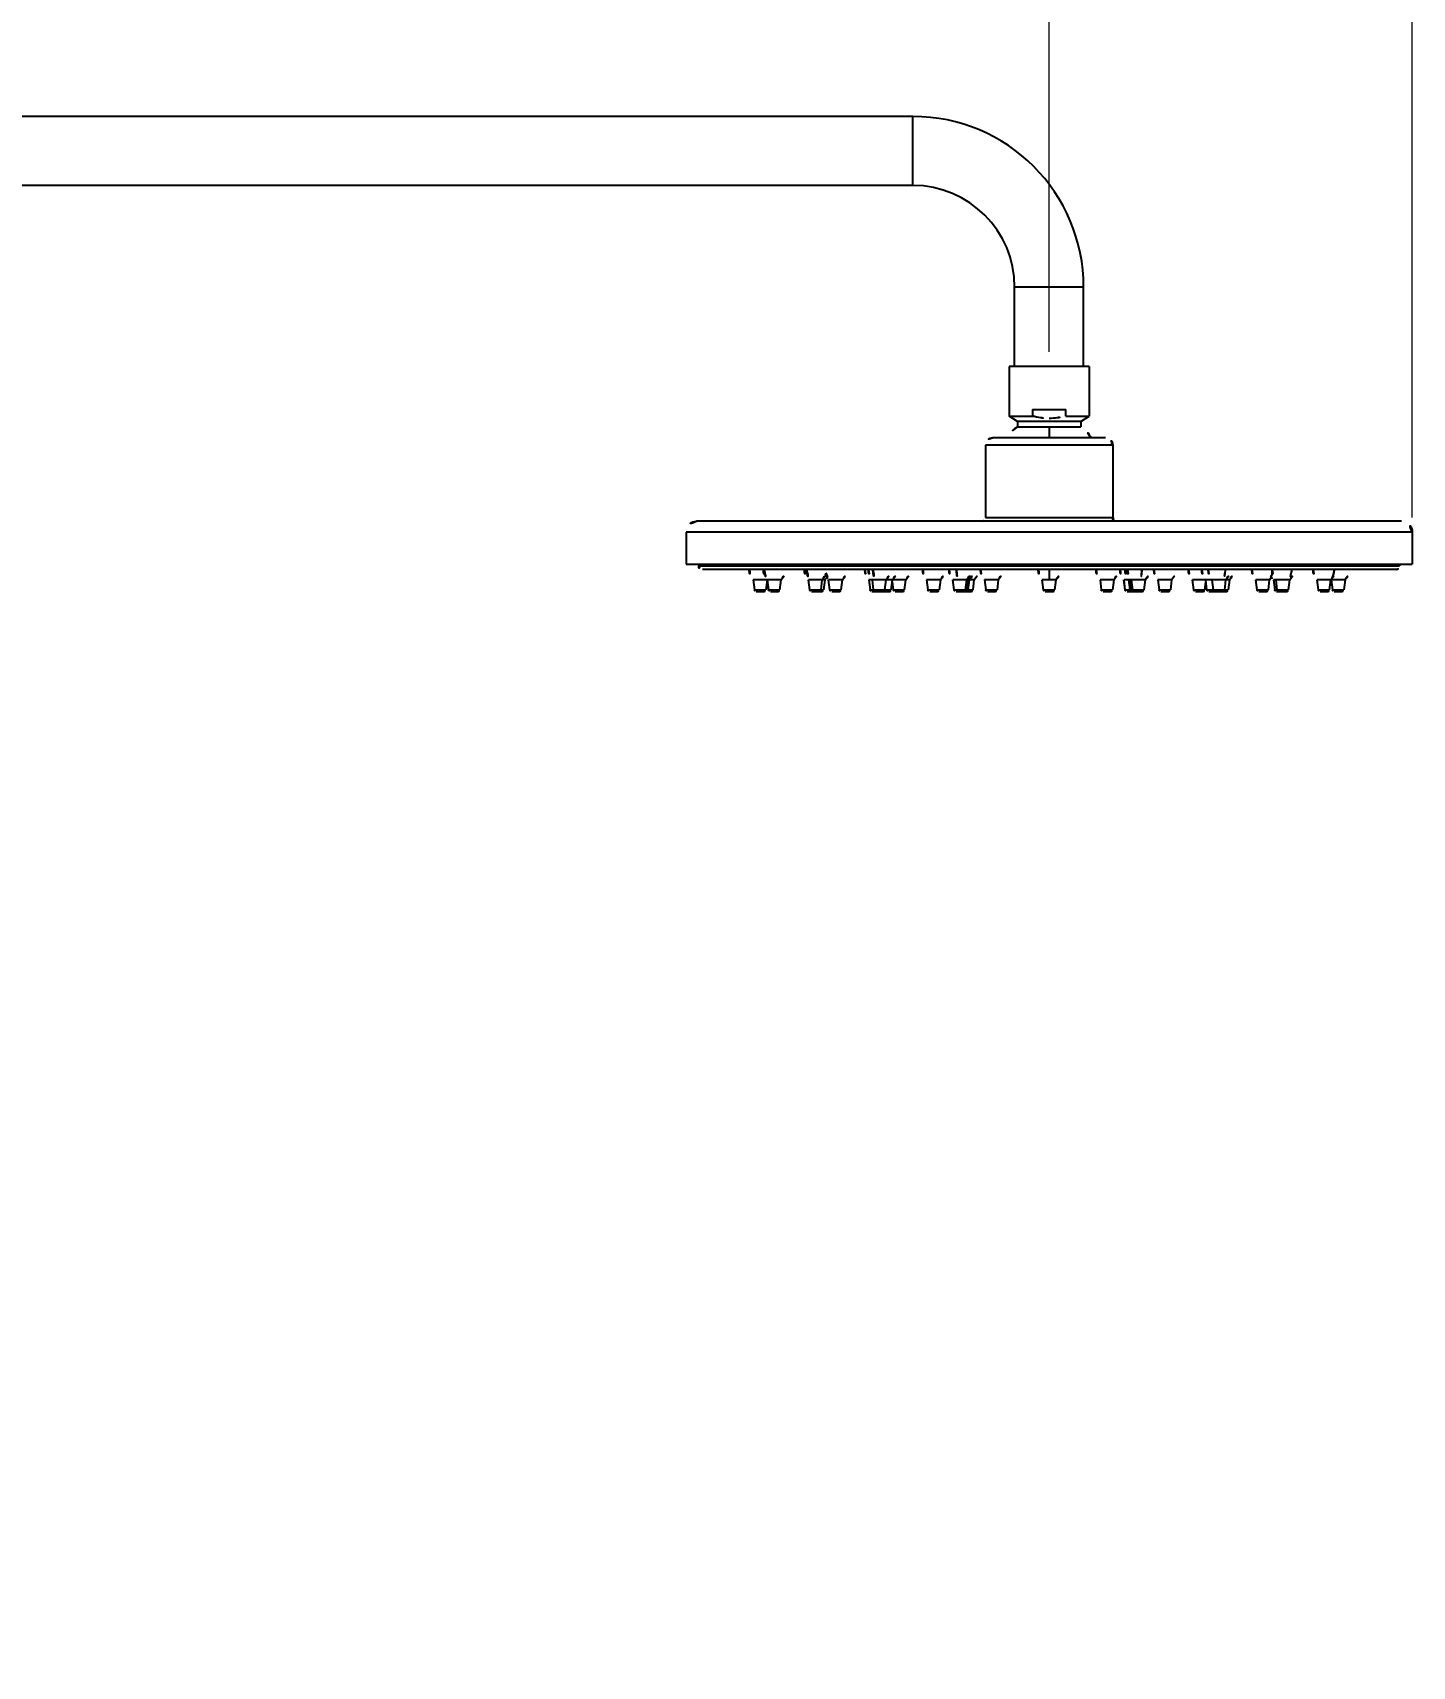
# Model space of a CAD drawing. Extents: x 16296684858 to 16296688009, y -37409618718 to -37409616409.
# Drawn here: x 16296686822.7 to 16296687202.6, y -37409617666.7 to -37409617216.7 of the extents above; entities that cross this region are included whole.
import ezdxf

# ---------------------------------------------------------------- set-up
doc = ezdxf.new("R2010")
doc.units = 0
doc.header["$LTSCALE"] = 10
doc.header["$MEASUREMENT"] = 0
doc.header["$PDMODE"] = 3
doc.header["$PDSIZE"] = -10
doc.layers.get('0').update_dxf_attribs({"linetype": 'CONTINUOUS'})
doc.layers.get('DEFPOINTS').update_dxf_attribs({"linetype": 'CONTINUOUS'})
doc.styles.add('Daelim Dimension', font='')
doc.styles.get('Daelim Dimension').set_extended_font_data('나눔고딕')
doc.dimstyles.new('DEFAULT', dxfattribs={"dimscale": 2, "dimtxt": 2, "dimasz": 2, "dimexe": 0, "dimexo": 2, "dimgap": 1, "dimtad": 1, "dimdec": 1, "dimzin": 9, "dimdsep": 46, "dimtxsty": 'Daelim Dimension', "dimcen": 0.5, "dimclrd": 252, "dimclre": 252, "dimclrt": 3, "dimadec": 1, "dimazin": 0, "dimtfac": 1, "dimtdec": 1, "dimtix": 1, "dimtmove": 0, "dimatfit": 3, "dimfxl": 1, "dimtolj": 1, "dimtzin": 1, "dimlwd": 9, "dimlwe": 9, "dimarcsym": 0})

# ---------------------------------------------------------------- blocks, each defined once
blk = doc.blocks.new('*D8')
at = {"color": 5, "lineweight": 9, "ltscale": 0.5, "transparency": 16777216}
for p, q in [((16296686702.637171, -37409617286.414818), (16296686702.637171, -37409617167.735039)), ((16296687094.637131, -37409617169.735039), (16296686710.637171, -37409617169.735039)), ((16296687102.637131, -37409617304.652931), (16296687102.637131, -37409617167.735039))]:
    blk.add_line(p, q, dxfattribs=at)
at = {"color": 5, "ltscale": 0.5, "transparency": 16777216}
for points in [[(16296686710.637171, -37409617168.401703), (16296686710.637171, -37409617171.068367), (16296686702.637171, -37409617169.735039)], [(16296687094.637131, -37409617168.401703), (16296687094.637131, -37409617171.068367), (16296687102.637131, -37409617169.735039)]]:
    blk.add_solid(points, dxfattribs=at)
at = {"layer": 'DEFPOINTS', "color": 0, "ltscale": 0.5, "transparency": 16777216}
for p in [(16296686702.637171, -37409617169.735039), (16296686702.637171, -37409617290.414818), (16296687102.637131, -37409617308.652931)]:
    blk.add_point(p, dxfattribs=at)
at = {"color": 7, "ltscale": 0.5, "transparency": 16777216, "insert": (16296686902.637159, -37409617156.919594), "char_height": 20, "attachment_point": 5, "style": 'Daelim Dimension'}
blk.add_mtext('\\A1;400', dxfattribs=at)
blk = doc.blocks.new('*D18')
at = {"color": 5, "lineweight": 9, "ltscale": 0.5, "transparency": 16777216}
for p, q in [((16296686647.237181, -37409618005.826988), (16296686647.237181, -37409617114.689346)), ((16296687202.637119, -37409617350.312553), (16296687202.637119, -37409617114.689346)), ((16296686655.237181, -37409617116.689346), (16296687194.637119, -37409617116.689346))]:
    blk.add_line(p, q, dxfattribs=at)
at = {"color": 5, "ltscale": 0.5, "transparency": 16777216}
for points in [[(16296686655.237181, -37409617115.356018), (16296686655.237181, -37409617118.02269), (16296686647.237181, -37409617116.689346)], [(16296687194.637119, -37409617115.356018), (16296687194.637119, -37409617118.02269), (16296687202.637119, -37409617116.689346)]]:
    blk.add_solid(points, dxfattribs=at)
at = {"layer": 'DEFPOINTS', "color": 0, "ltscale": 0.5, "transparency": 16777216}
for p in [(16296687202.637119, -37409617116.689346), (16296687202.637119, -37409617354.312553), (16296686647.237181, -37409618009.826988)]:
    blk.add_point(p, dxfattribs=at)
at = {"color": 7, "ltscale": 0.5, "transparency": 16777216, "insert": (16296686924.937149, -37409617103.916817), "char_height": 20, "attachment_point": 5, "style": 'Daelim Dimension'}
blk.add_mtext('\\A1;555', dxfattribs=at)

msp = doc.modelspace()

# ---------------------------------------------------------------- linework, layer by layer
at = {"color": 7, "linetype": 'Continuous'}
for p, q in [((16296687065.13714, -37409617239.810783), (16296686731.637171, -37409617239.810783)), ((16296687065.13714, -37409617241.318871), (16296687065.13714, -37409617239.810783)), ((16296687065.13714, -37409617258.010773), (16296687065.13714, -37409617241.318871)), ((16296687065.13714, -37409617258.810783), (16296686731.637171, -37409617258.810783)), ((16296687065.13714, -37409617258.810783), (16296687065.13714, -37409617258.010773)), ((16296687093.137131, -37409617308.652931), (16296687093.137131, -37409617286.810768)), ((16296687112.137131, -37409617286.810768), (16296687093.137131, -37409617286.810768)), ((16296687112.137131, -37409617308.652931), (16296687112.137131, -37409617286.810768)), ((16296687091.637131, -37409617308.652931), (16296687091.637131, -37409617322.312561)), ((16296687113.6371, -37409617308.652931), (16296687091.637171, -37409617308.652931)), ((16296687113.637131, -37409617308.652931), (16296687113.637131, -37409617322.312561)), ((16296687093.887131, -37409617323.812561), (16296687091.637131, -37409617322.312561)), ((16296687091.637131, -37409617322.312561), (16296687098.05472, -37409617322.312561)), ((16296687098.05472, -37409617320.512581), (16296687098.05472, -37409617322.312561)), ((16296687098.05472, -37409617320.512581), (16296687107.21986, -37409617320.512581)), ((16296687107.21986, -37409617322.312561), (16296687107.21986, -37409617320.512581)), ((16296687107.21986, -37409617322.312561), (16296687113.637131, -37409617322.312561)), ((16296687111.387131, -37409617323.812561), (16296687113.637131, -37409617322.312561)), ((16296687093.887131, -37409617323.812561), (16296687093.887131, -37409617325.312721)), ((16296687111.387131, -37409617323.812561), (16296687093.887131, -37409617323.812561)), ((16296687093.887131, -37409617325.312721), (16296687111.387131, -37409617325.312721)), ((16296687102.637171, -37409617325.312737), (16296687102.637211, -37409617328.31192)), ((16296687111.387131, -37409617323.812561), (16296687111.387131, -37409617325.312721)), ((16296687085.137131, -37409617330.312561), (16296687085.137131, -37409617350.312553)), ((16296687120.137131, -37409617330.312561), (16296687085.137131, -37409617330.312561)), ((16296687118.137131, -37409617328.312561), (16296687087.137131, -37409617328.312561)), ((16296687120.137131, -37409617330.312561), (16296687120.137131, -37409617350.312553)), ((16296687002.63714, -37409617354.312553), (16296687002.63714, -37409617363.112556)), ((16296687202.637119, -37409617354.312553), (16296687002.63714, -37409617354.312553)), ((16296687199.637119, -37409617351.312553), (16296687005.63714, -37409617351.312553)), ((16296687085.137131, -37409617350.312553), (16296687120.137131, -37409617350.312553)), ((16296687202.637119, -37409617354.312553), (16296687202.637119, -37409617363.112556)), ((16296687002.637991, -37409617363.112556), (16296687202.63629, -37409617363.112556)), ((16296687006.13714, -37409617363.112556), (16296687006.13714, -37409617363.612556)), ((16296687006.13714, -37409617363.612556), (16296687199.137119, -37409617363.612556)), ((16296687199.137119, -37409617363.112556), (16296687199.137119, -37409617363.612556)), ((16296687198.137119, -37409617364.612556), (16296687007.13714, -37409617364.612556)), ((16296687021.15963, -37409617367.412201), (16296687021.50493, -37409617370.174583)), ((16296687024.959721, -37409617367.412201), (16296687021.15963, -37409617367.412201)), ((16296687024.959721, -37409617367.412201), (16296687024.61442, -37409617370.174583)), ((16296687025.39933, -37409617370.174583), (16296687025.054041, -37409617367.412201)), ((16296687025.40011, -37409617370.174583), (16296687025.05481, -37409617367.412201)), ((16296687028.8549, -37409617367.412201), (16296687025.05481, -37409617367.412201)), ((16296687028.509609, -37409617370.174583), (16296687028.8549, -37409617367.412201)), ((16296687036.702129, -37409617370.174583), (16296687036.356831, -37409617367.412247)), ((16296687036.7036, -37409617370.174583), (16296687036.358311, -37409617367.412247)), ((16296687040.15839, -37409617367.412247), (16296687036.358311, -37409617367.412247)), ((16296687039.813101, -37409617370.174583), (16296687040.15839, -37409617367.412247)), ((16296687040.8752, -37409617367.412201), (16296687040.158661, -37409617367.412201)), ((16296687040.8752, -37409617367.412201), (16296687040.529909, -37409617370.174583)), ((16296687042.266001, -37409617370.174583), (16296687041.92071, -37409617367.412201)), ((16296687042.266781, -37409617370.174583), (16296687041.92148, -37409617367.412201)), ((16296687045.721569, -37409617367.412201), (16296687041.92148, -37409617367.412201)), ((16296687045.37627, -37409617370.174583), (16296687045.721569, -37409617367.412201)), ((16296687052.99061, -37409617367.412201), (16296687053.335911, -37409617370.174583)), ((16296687053.96336, -37409617367.412201), (16296687052.99061, -37409617367.412201)), ((16296687054.308941, -37409617370.174583), (16296687053.96364, -37409617367.412247)), ((16296687063.187889, -37409617367.412247), (16296687053.96365, -37409617367.412247)), ((16296687057.41843, -37409617370.174583), (16296687057.763729, -37409617367.412247)), ((16296687059.176781, -37409617370.174583), (16296687059.52207, -37409617367.412247)), ((16296687059.732349, -37409617370.174583), (16296687059.454559, -37409617367.952301)), ((16296687059.733101, -37409617370.174583), (16296687059.454941, -37409617367.949287)), ((16296687062.8426, -37409617370.174583), (16296687063.187889, -37409617367.412247)), ((16296687068.906099, -37409617367.412201), (16296687069.25139, -37409617370.174583)), ((16296687072.70619, -37409617367.412201), (16296687068.906099, -37409617367.412201)), ((16296687072.70619, -37409617367.412201), (16296687072.360889, -37409617370.174583)), ((16296687076.49041, -37409617370.174583), (16296687076.145109, -37409617367.412201)), ((16296687076.49279, -37409617370.174583), (16296687076.14749, -37409617367.412201)), ((16296687079.94758, -37409617367.412201), (16296687076.14749, -37409617367.412201)), ((16296687079.602289, -37409617370.174583), (16296687079.94758, -37409617367.412201)), ((16296687079.83042, -37409617370.174583), (16296687080.17572, -37409617367.412201)), ((16296687082.029619, -37409617367.412247), (16296687079.94787, -37409617367.412201)), ((16296687080.31929, -37409617370.174583), (16296687080.664591, -37409617367.412247)), ((16296687081.68433, -37409617370.174583), (16296687082.029619, -37409617367.412247)), ((16296687084.8216, -37409617367.412201), (16296687085.166889, -37409617370.174583)), ((16296687088.621691, -37409617367.412201), (16296687084.8216, -37409617367.412201)), ((16296687088.621691, -37409617367.412201), (16296687088.27639, -37409617370.174583)), ((16296687101.081129, -37409617370.174583), (16296687100.73583, -37409617367.412201)), ((16296687101.081631, -37409617370.174583), (16296687100.73634, -37409617367.412201)), ((16296687101.08213, -37409617370.174583), (16296687100.736839, -37409617367.412201)), ((16296687101.08264, -37409617370.174583), (16296687100.737341, -37409617367.412201)), ((16296687101.083139, -37409617370.174583), (16296687100.737841, -37409617367.412201)), ((16296687101.08363, -37409617370.174583), (16296687100.73834, -37409617367.412201)), ((16296687104.538429, -37409617367.412201), (16296687100.73834, -37409617367.412201)), ((16296687102.63843, -37409617364.612602), (16296687102.638411, -37409617367.412079)), ((16296687104.19313, -37409617370.174583), (16296687104.538429, -37409617367.412201)), ((16296687116.65258, -37409617367.412201), (16296687116.997881, -37409617370.174583)), ((16296687120.452669, -37409617367.412201), (16296687116.65258, -37409617367.412201)), ((16296687120.452669, -37409617367.412201), (16296687120.10737, -37409617370.174583)), ((16296687123.58993, -37409617370.174583), (16296687123.24464, -37409617367.412247)), ((16296687125.328779, -37409617367.412201), (16296687123.24535, -37409617367.412247)), ((16296687123.590651, -37409617370.174583), (16296687123.24535, -37409617367.412247)), ((16296687124.95627, -37409617370.174583), (16296687124.610979, -37409617367.412247)), ((16296687125.44569, -37409617370.174583), (16296687125.100401, -37409617367.412201)), ((16296687125.67436, -37409617370.174583), (16296687125.329069, -37409617367.412201)), ((16296687129.12916, -37409617367.412201), (16296687125.329069, -37409617367.412201)), ((16296687128.783859, -37409617370.174583), (16296687129.12916, -37409617367.412201)), ((16296687132.568069, -37409617367.412201), (16296687132.91337, -37409617370.174583)), ((16296687136.36816, -37409617367.412201), (16296687132.568069, -37409617367.412201)), ((16296687136.36816, -37409617367.412201), (16296687136.022869, -37409617370.174583)), ((16296687142.431669, -37409617370.174583), (16296687142.08638, -37409617367.412247)), ((16296687142.432421, -37409617370.174583), (16296687142.08713, -37409617367.412247)), ((16296687151.312639, -37409617367.412247), (16296687142.087139, -37409617367.412247)), ((16296687145.54191, -37409617370.174583), (16296687145.82041, -37409617367.946617)), ((16296687146.098909, -37409617370.174583), (16296687145.753611, -37409617367.412247)), ((16296687146.09749, -37409617370.174583), (16296687145.81971, -37409617367.952301)), ((16296687147.857861, -37409617370.174583), (16296687147.51256, -37409617367.412247)), ((16296687150.96736, -37409617370.174583), (16296687151.312639, -37409617367.412247)), ((16296687152.283649, -37409617367.412201), (16296687151.31292, -37409617367.412201)), ((16296687152.283649, -37409617367.412201), (16296687151.93836, -37409617370.174583)), ((16296687159.897989, -37409617370.174583), (16296687159.5527, -37409617367.412201)), ((16296687159.89876, -37409617370.174583), (16296687159.553459, -37409617367.412201)), ((16296687163.35355, -37409617367.412201), (16296687159.553459, -37409617367.412201)), ((16296687163.008261, -37409617370.174583), (16296687163.35355, -37409617367.412201)), ((16296687164.399059, -37409617367.412201), (16296687164.74435, -37409617370.174583)), ((16296687165.117069, -37409617367.412201), (16296687164.399059, -37409617367.412201)), ((16296687165.462641, -37409617370.174583), (16296687165.11735, -37409617367.412247)), ((16296687168.917431, -37409617367.412247), (16296687165.11735, -37409617367.412247)), ((16296687168.57214, -37409617370.174583), (16296687168.917431, -37409617367.412247)), ((16296687176.76466, -37409617370.174583), (16296687176.419371, -37409617367.412201)), ((16296687176.76544, -37409617370.174583), (16296687176.420139, -37409617367.412201)), ((16296687180.22023, -37409617367.412201), (16296687176.420139, -37409617367.412201)), ((16296687179.874929, -37409617370.174583), (16296687180.22023, -37409617367.412201)), ((16296687180.31455, -37409617367.412201), (16296687180.659849, -37409617370.174583)), ((16296687184.114639, -37409617367.412201), (16296687180.31455, -37409617367.412201)), ((16296687184.114639, -37409617367.412201), (16296687183.76935, -37409617370.174583)), ((16296687021.50493, -37409617370.174583), (16296687024.61442, -37409617370.174583)), ((16296687022.00106, -37409617370.612556), (16296687024.11828, -37409617370.612556)), ((16296687025.39933, -37409617370.174583), (16296687028.509609, -37409617370.174583)), ((16296687025.897079, -37409617370.612556), (16296687028.012671, -37409617370.612556)), ((16296687036.7036, -37409617370.174583), (16296687040.529909, -37409617370.174583)), ((16296687037.200029, -37409617370.612556), (16296687039.31666, -37409617370.612556)), ((16296687039.380289, -37409617370.612556), (16296687040.03377, -37409617370.612556)), ((16296687042.266781, -37409617370.174583), (16296687045.37627, -37409617370.174583)), ((16296687042.763161, -37409617370.612556), (16296687042.762911, -37409617370.612556)), ((16296687042.764351, -37409617370.612556), (16296687044.880131, -37409617370.612556)), ((16296687053.335911, -37409617370.174583), (16296687059.176781, -37409617370.174583)), ((16296687053.832041, -37409617370.612556), (16296687058.680639, -37409617370.612556)), ((16296687059.733101, -37409617370.174583), (16296687062.8426, -37409617370.174583)), ((16296687060.23023, -37409617370.612556), (16296687062.345461, -37409617370.612556)), ((16296687069.25139, -37409617370.174583), (16296687072.360889, -37409617370.174583)), ((16296687069.74754, -37409617370.612556), (16296687071.864759, -37409617370.612556)), ((16296687076.49279, -37409617370.174583), (16296687081.68433, -37409617370.174583)), ((16296687076.98942, -37409617370.612556), (16296687081.18819, -37409617370.612556)), ((16296687085.166889, -37409617370.174583), (16296687088.27639, -37409617370.174583)), ((16296687085.663031, -37409617370.612556), (16296687087.780251, -37409617370.612556)), ((16296687101.08363, -37409617370.174583), (16296687104.19313, -37409617370.174583)), ((16296687101.57795, -37409617370.612556), (16296687103.696989, -37409617370.612556)), ((16296687116.997881, -37409617370.174583), (16296687120.10737, -37409617370.174583)), ((16296687117.49402, -37409617370.612556), (16296687119.61124, -37409617370.612556)), ((16296687123.590651, -37409617370.174583), (16296687128.783859, -37409617370.174583)), ((16296687124.08695, -37409617370.612556), (16296687128.28767, -37409617370.612556)), ((16296687132.91337, -37409617370.174583), (16296687136.022869, -37409617370.174583)), ((16296687133.40951, -37409617370.612556), (16296687135.52672, -37409617370.612556)), ((16296687142.432421, -37409617370.174583), (16296687145.54191, -37409617370.174583)), ((16296687142.92881, -37409617370.612556), (16296687145.04553, -37409617370.612556)), ((16296687146.098909, -37409617370.174583), (16296687151.93836, -37409617370.174583)), ((16296687146.595209, -37409617370.612556), (16296687151.442221, -37409617370.612556)), ((16296687159.89876, -37409617370.174583), (16296687163.008261, -37409617370.174583)), ((16296687160.395, -37409617370.612556), (16296687162.512011, -37409617370.612556)), ((16296687164.74435, -37409617370.174583), (16296687168.57214, -37409617370.174583)), ((16296687165.24049, -37409617370.612556), (16296687165.94672, -37409617370.612556)), ((16296687165.959391, -37409617370.612556), (16296687168.07539, -37409617370.612556)), ((16296687176.76466, -37409617370.174583), (16296687179.874929, -37409617370.174583)), ((16296687177.26222, -37409617370.612556), (16296687179.378151, -37409617370.612556)), ((16296687180.659849, -37409617370.174583), (16296687183.76935, -37409617370.174583)), ((16296687181.155991, -37409617370.612556), (16296687183.273211, -37409617370.612556))]:
    msp.add_line(p, q, dxfattribs=at)
for centre, radius, start, end in [((16296687065.13714, -37409617286.810768), 46.999995, 0, 90), ((16296687065.13714, -37409617286.810768), 27.999997, 0, 90), ((16296687097.21958, -37409617331.127731), 6.702336, 119.81814447, 155.15747712), ((16296687108.05468, -37409617331.127731), 6.702336, 24.84252288, 60.18185553), ((16296687087.137131, -37409617330.312561), 2, 90, 180), ((16296687118.137131, -37409617330.312561), 2, 0, 90), ((16296687005.63714, -37409617354.312553), 3, 90, 180), ((16296687084.137131, -37409617350.312553), 1, 270, 0), ((16296687121.137131, -37409617350.312553), 1, 180, 270), ((16296687199.637119, -37409617354.312553), 3, 0, 90), ((16296687007.13714, -37409617363.612556), 1, 180, 270), ((16296687198.137119, -37409617363.612556), 1, 270, 0), ((16296687024.1733, -37409617364.612556), 4.113636, 180.00116796, 222.88605386), ((16296687028.068489, -37409617364.612556), 4.113636, 180, 222.88910976), ((16296687021.94603, -37409617364.612556), 4.113636, 317.11121683, 317.8870648), ((16296687028.06772, -37409617364.612556), 4.113636, 222.12189995, 222.88910976), ((16296687025.841221, -37409617364.612556), 4.113636, 317.11089024, 0), ((16296687039.37051, -37409617364.612556), 4.113636, 180, 222.88919663), ((16296687039.37199, -37409617364.612556), 4.113636, 180, 222.88919663), ((16296687037.144711, -37409617364.612556), 4.113636, 317.11080337, 0), ((16296687037.861521, -37409617364.612556), 4.113636, 317.11121683, 329.62103034), ((16296687044.93516, -37409617364.612556), 4.113636, 197.77239253, 222.88910976), ((16296687044.934389, -37409617364.612556), 4.113636, 210.39792568, 222.88910976), ((16296687042.70789, -37409617364.612556), 4.113636, 317.11089024, 0), ((16296687056.00429, -37409617364.612556), 4.113636, 180.00116796, 222.88605386), ((16296687056.97732, -37409617364.612556), 4.113636, 180, 222.88952321), ((16296687054.75005, -37409617364.612556), 4.113636, 317.11047679, 0), ((16296687056.50839, -37409617364.612556), 4.113636, 317.11047679, 0), ((16296687062.72727, -37409617364.931122), 3.959033, 217.31529228, 217.90838353), ((16296687062.700569, -37409617364.951942), 3.925172, 217.90832558, 218.81081106), ((16296687060.17421, -37409617364.612556), 4.113636, 317.11047679, 0), ((16296687071.919781, -37409617364.612556), 4.113636, 180.00116796, 222.88605386), ((16296687069.692511, -37409617364.612556), 4.113636, 317.11121683, 0), ((16296687079.158791, -37409617364.612556), 4.113636, 180, 222.88910976), ((16296687079.161169, -37409617364.612556), 4.113636, 180, 222.88910976), ((16296687076.933901, -37409617364.612556), 4.113636, 317.11089024, 0), ((16296687077.162041, -37409617364.612556), 4.113636, 317.11089024, 0), ((16296687077.650909, -37409617364.612556), 4.113636, 317.11047679, 0), ((16296687079.015949, -37409617364.612556), 4.113636, 317.11047679, 0), ((16296687087.835279, -37409617364.612556), 4.113636, 180.00116796, 222.88605386), ((16296687085.608, -37409617364.612556), 4.113636, 317.11121683, 0), ((16296687103.750271, -37409617364.612556), 4.113636, 180, 222.88910976), ((16296687103.75102, -37409617364.612556), 4.113636, 180, 222.88910976), ((16296687101.52475, -37409617364.612556), 4.113636, 317.11089024, 0), ((16296687119.66626, -37409617364.612556), 4.113636, 180, 222.88878317), ((16296687117.43899, -37409617364.612556), 4.113636, 317.11394614, 359.99883204), ((16296687126.25832, -37409617364.612556), 4.113636, 180, 222.88952321), ((16296687126.259029, -37409617364.612556), 4.113636, 180, 222.88952321), ((16296687127.62466, -37409617364.612556), 4.113636, 180, 222.88952321), ((16296687128.11408, -37409617364.612556), 4.113636, 180, 222.88910976), ((16296687128.342739, -37409617364.612556), 4.113636, 180, 222.88910976), ((16296687126.11548, -37409617364.612556), 4.113636, 317.11089024, 0), ((16296687135.581751, -37409617364.612556), 4.113636, 180, 222.88878317), ((16296687133.354481, -37409617364.612556), 4.113636, 317.11394614, 359.99883204), ((16296687145.10005, -37409617364.612556), 4.113636, 180, 222.88952321), ((16296687145.100809, -37409617364.612556), 4.113636, 180, 222.88952321), ((16296687148.76729, -37409617364.612556), 4.113636, 180, 222.88952321), ((16296687142.57439, -37409617364.951874), 3.925292, 321.18809453, 322.09608596), ((16296687142.54756, -37409617364.930923), 3.959326, 322.09599969, 322.69231812), ((16296687150.526239, -37409617364.612556), 4.113636, 180, 222.88952321), ((16296687148.298969, -37409617364.612556), 4.113636, 317.11047679, 0), ((16296687149.269979, -37409617364.612556), 4.113636, 317.11394614, 359.99883204), ((16296687162.56637, -37409617364.612556), 4.113636, 180, 222.88910976), ((16296687162.567141, -37409617364.612556), 4.113636, 180, 222.88910976), ((16296687160.33987, -37409617364.612556), 4.113636, 317.11089024, 342.24106512), ((16296687167.412741, -37409617364.612556), 4.113636, 210.38841339, 222.88878317), ((16296687168.13102, -37409617364.612556), 4.113636, 180, 222.88919663), ((16296687165.903761, -37409617364.612556), 4.113636, 317.11080337, 0), ((16296687179.43305, -37409617364.612556), 4.113636, 180, 222.88910976), ((16296687179.433821, -37409617364.612556), 4.113636, 180, 222.88910976), ((16296687177.206539, -37409617364.612556), 4.113636, 317.11089024, 0), ((16296687183.32823, -37409617364.612556), 4.113636, 222.11948511, 222.88878317), ((16296687181.10096, -37409617364.612556), 4.113636, 317.11394614, 359.99883204), ((16296687022.00106, -37409617370.112556), 0.5, 187.12552911, 270), ((16296687024.11828, -37409617370.112556), 0.5, 270, 352.87447089), ((16296687025.89547, -37409617370.112556), 0.5, 187.12552911, 270), ((16296687025.89624, -37409617370.112556), 0.5, 187.12552911, 270), ((16296687028.01346, -37409617370.112556), 0.5, 270, 352.87447089), ((16296687037.198259, -37409617370.112556), 0.5, 187.12552911, 270), ((16296687037.199739, -37409617370.112556), 0.5, 187.12552911, 270), ((16296687039.316959, -37409617370.112556), 0.5, 270, 352.87447089), ((16296687040.03377, -37409617370.112556), 0.5, 270, 352.87447089), ((16296687042.76215, -37409617370.112556), 0.5, 187.12552911, 270), ((16296687042.762911, -37409617370.112556), 0.5, 187.12552911, 270), ((16296687044.880131, -37409617370.112556), 0.5, 270, 352.87447089), ((16296687053.832041, -37409617370.112556), 0.5, 187.12552911, 270), ((16296687054.805071, -37409617370.112556), 0.5, 187.12552911, 270), ((16296687056.922291, -37409617370.112556), 0.5, 270, 352.87447089), ((16296687058.680639, -37409617370.112556), 0.5, 270, 352.87447089), ((16296687060.228491, -37409617370.112556), 0.5, 187.12552911, 270), ((16296687060.22924, -37409617370.112556), 0.5, 187.12552911, 270), ((16296687062.346451, -37409617370.112556), 0.5, 270, 352.87447089), ((16296687069.74754, -37409617370.112556), 0.5, 187.12552911, 270), ((16296687071.864759, -37409617370.112556), 0.5, 270, 352.87447089), ((16296687076.98654, -37409617370.112556), 0.5, 187.12552911, 270), ((16296687076.98893, -37409617370.112556), 0.5, 187.12552911, 270), ((16296687079.10614, -37409617370.112556), 0.5, 270, 352.87447089), ((16296687079.33428, -37409617370.112556), 0.5, 270, 352.87447089), ((16296687079.82316, -37409617370.112556), 0.5, 270, 352.87447089), ((16296687081.18819, -37409617370.112556), 0.5, 270, 352.87447089), ((16296687085.663031, -37409617370.112556), 0.5, 187.12552911, 270), ((16296687087.780251, -37409617370.112556), 0.5, 270, 352.87447089), ((16296687101.57802, -37409617370.112556), 0.5, 187.12552911, 270), ((16296687101.57877, -37409617370.112556), 0.5, 187.12552911, 270), ((16296687103.696989, -37409617370.112556), 0.5, 270, 352.87447089), ((16296687117.49402, -37409617370.112556), 0.5, 187.12552911, 270), ((16296687119.61124, -37409617370.112556), 0.5, 270, 352.87447089), ((16296687124.086069, -37409617370.112556), 0.5, 187.12552911, 270), ((16296687124.086781, -37409617370.112556), 0.5, 187.12552911, 270), ((16296687125.45241, -37409617370.112556), 0.5, 187.12552911, 270), ((16296687125.94183, -37409617370.112556), 0.5, 187.12552911, 270), ((16296687126.1705, -37409617370.112556), 0.5, 187.12552911, 270), ((16296687128.287729, -37409617370.112556), 0.5, 270, 352.87447089), ((16296687133.40951, -37409617370.112556), 0.5, 187.12552911, 270), ((16296687135.52672, -37409617370.112556), 0.5, 270, 352.87447089), ((16296687142.927811, -37409617370.112556), 0.5, 187.12552911, 270), ((16296687142.92856, -37409617370.112556), 0.5, 187.12552911, 270), ((16296687145.04578, -37409617370.112556), 0.5, 270, 352.87447089), ((16296687146.59362, -37409617370.112556), 0.5, 187.12552911, 270), ((16296687146.595039, -37409617370.112556), 0.5, 187.12552911, 270), ((16296687148.353991, -37409617370.112556), 0.5, 187.12552911, 270), ((16296687150.47121, -37409617370.112556), 0.5, 270, 352.87447089), ((16296687151.442221, -37409617370.112556), 0.5, 270, 352.87447089), ((16296687160.394131, -37409617370.112556), 0.5, 187.12552911, 270), ((16296687160.394899, -37409617370.112556), 0.5, 187.12552911, 270), ((16296687162.51211, -37409617370.112556), 0.5, 270, 352.87447089), ((16296687165.24049, -37409617370.112556), 0.5, 187.12552911, 270), ((16296687165.95878, -37409617370.112556), 0.5, 187.12552911, 270), ((16296687168.076, -37409617370.112556), 0.5, 270, 352.87447089), ((16296687177.260799, -37409617370.112556), 0.5, 187.12552911, 270), ((16296687177.26158, -37409617370.112556), 0.5, 187.12552911, 270), ((16296687179.37879, -37409617370.112556), 0.5, 270, 352.87447089), ((16296687181.155991, -37409617370.112556), 0.5, 187.12552911, 270), ((16296687183.273211, -37409617370.112556), 0.5, 270, 352.87447089)]:
    msp.add_arc(centre, radius, start, end, dxfattribs=at)
for points, knots in [([(16296687098.05472, -37409617322.312561), (16296687098.8002, -37409617322.5196), (16296687100.31448, -37409617322.856651), (16296687101.86376, -37409617322.979233), (16296687102.637289, -37409617322.979233)], [0, 0, 0, 0, 0.5000556245, 1, 1, 1, 1]), ([(16296687102.637289, -37409617322.979233), (16296687103.41081, -37409617322.979233), (16296687104.9601, -37409617322.856667), (16296687106.47438, -37409617322.5196), (16296687107.21986, -37409617322.312561)], [0, 0, 0, 0, 0.4999433364, 1, 1, 1, 1]), ([(16296687024.1017, -37409617364.612602), (16296687024.1017, -37409617365.121948), (16296687024.28266, -37409617366.142906), (16296687024.81426, -37409617367.034897), (16296687025.14743, -37409617367.412079)], [0, 0, 0, 0, 0.5030053775, 1, 1, 1, 1]), ([(16296687035.83132, -37409617364.612602), (16296687035.831329, -37409617365.11972), (16296687035.979059, -37409617366.117363), (16296687036.42977, -37409617367.024696), (16296687036.720869, -37409617367.412079)], [0, 0, 0, 0, 0.511365892, 1, 1, 1, 1]), ([(16296687041.135719, -37409617365.481567), (16296687041.20669, -37409617365.837608), (16296687041.436029, -37409617366.529259), (16296687041.833191, -37409617367.141083), (16296687042.06575, -37409617367.412079)], [0, 0, 0, 0, 0.504106502, 1, 1, 1, 1]), ([(16296687054.100361, -37409617364.612602), (16296687054.10037, -37409617365.116982), (16296687054.20262, -37409617366.084373), (16296687054.526011, -37409617367.007927), (16296687054.74666, -37409617367.412079)], [0, 0, 0, 0, 0.5227585552, 1, 1, 1, 1]), ([(16296687077.12052, -37409617364.612602), (16296687077.120529, -37409617365.114731), (16296687077.172621, -37409617366.05722), (16296687077.338921, -37409617366.989189), (16296687077.460291, -37409617367.412079)], [0, 0, 0, 0, 0.5329913504, 1, 1, 1, 1]), ([(16296687128.1562, -37409617364.612602), (16296687128.1562, -37409617365.114731), (16296687128.104099, -37409617366.05722), (16296687127.93779, -37409617366.989189), (16296687127.81641, -37409617367.412079)], [0, 0, 0, 0, 0.5329906432, 1, 1, 1, 1]), ([(16296687151.175989, -37409617364.612602), (16296687151.175989, -37409617365.116982), (16296687151.07374, -37409617366.084373), (16296687150.75033, -37409617367.007927), (16296687150.52969, -37409617367.412079)], [0, 0, 0, 0, 0.5227575173, 1, 1, 1, 1]), ([(16296687164.139891, -37409617365.478813), (16296687164.06905, -37409617365.835342), (16296687163.83975, -37409617366.528038), (16296687163.442169, -37409617367.140717), (16296687163.209299, -37409617367.412079)], [0, 0, 0, 0, 0.5041092285, 1, 1, 1, 1]), ([(16296687169.44446, -37409617364.612602), (16296687169.44446, -37409617365.11972), (16296687169.296709, -37409617366.117363), (16296687168.845989, -37409617367.024696), (16296687168.554899, -37409617367.412079)], [0, 0, 0, 0, 0.5113649636, 1, 1, 1, 1]), ([(16296687181.17337, -37409617364.612602), (16296687181.17337, -37409617365.121948), (16296687180.992399, -37409617366.142906), (16296687180.4608, -37409617367.034897), (16296687180.12763, -37409617367.412079)], [0, 0, 0, 0, 0.5030048499, 1, 1, 1, 1])]:
    msp.add_open_spline(points, degree=3, knots=knots, dxfattribs=at)

# ---------------------------------------------------------------- dimensions: what is measured, and where the dimension line sits
at = {"ltscale": 0.5}
dim = msp.add_linear_dim(base=(16296687202.637119, -37409617116.689346), p1=(16296686647.237181, -37409618009.826988), p2=(16296687202.637119, -37409617354.312553), dimstyle='DEFAULT', override={"dimtxt": 10, "dimasz": 4, "dimexe": 1, "dimdec": 0, "dimclrd": 5, "dimclre": 5, "dimclrt": 7}, dxfattribs=at)
dim.commit()
dim.dimension.update_dxf_attribs({"geometry": '*D18', "text_midpoint": (16296686924.937149, -37409617103.916817)})
dim = msp.add_linear_dim(base=(16296686702.637171, -37409617169.735039), p1=(16296687102.637131, -37409617308.652931), p2=(16296686702.637171, -37409617290.414818), text='400', dimstyle='DEFAULT', override={"dimtxt": 10, "dimasz": 4, "dimexe": 1, "dimdec": 0, "dimclrd": 5, "dimclre": 5, "dimclrt": 7}, dxfattribs=at)
dim.commit()
dim.dimension.update_dxf_attribs({"geometry": '*D8', "text_midpoint": (16296686902.637159, -37409617169.735039), "dimtype": 160})

doc.saveas('drawing.dxf')
